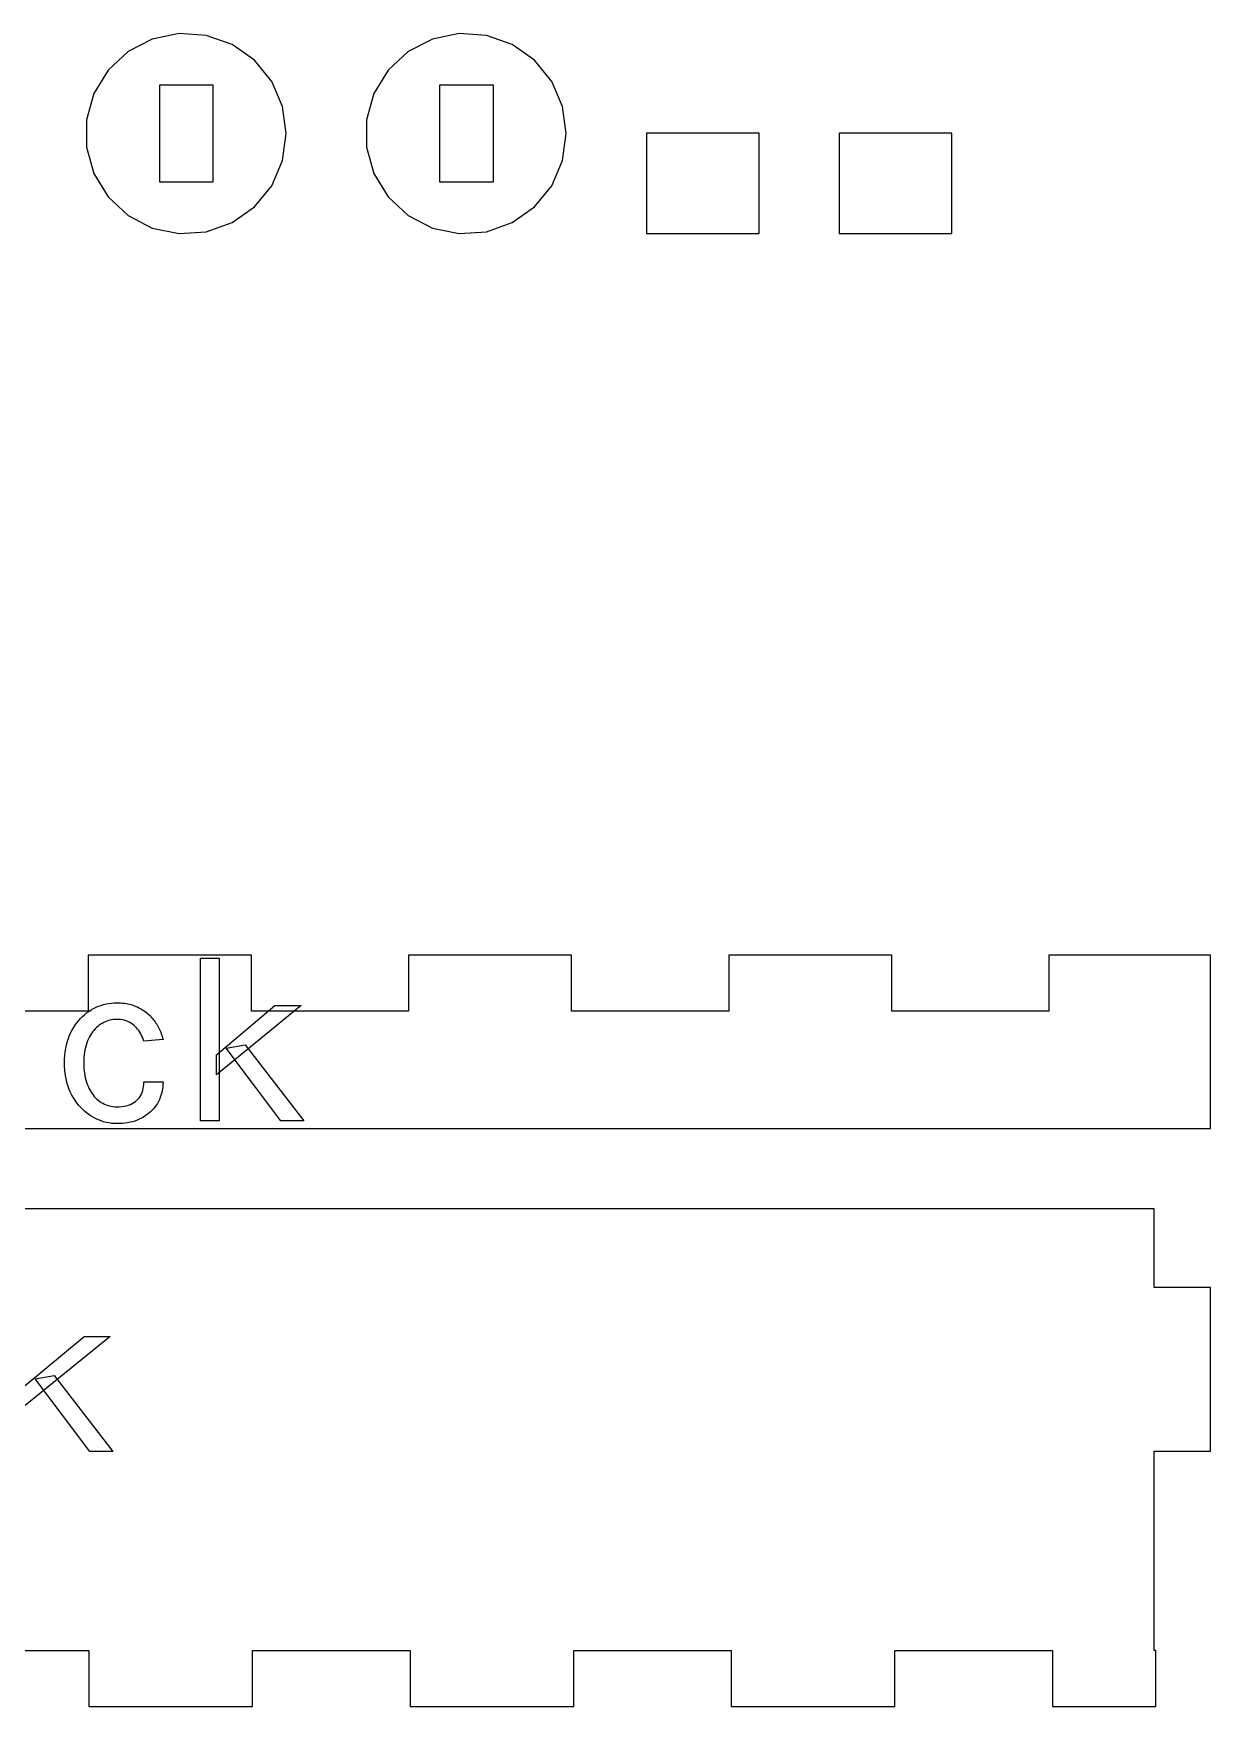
# Model space of a CAD drawing. Header units: millimetres. Extents: x 0 to 281, y 0 to 211.
# Drawn here: x 216.6 to 275.2, y 109.6 to 193 of the extents above; entities that cross this region are included whole.
import ezdxf

# ---------------------------------------------------------------- set-up
doc = ezdxf.new("R2010")
doc.units = ezdxf.units.MM
doc.layers.add('CUT', color=1, linetype='Continuous')
doc.layers.add('ENGRAVE', color=5, linetype='Continuous')

msp = doc.modelspace()

# ---------------------------------------------------------------- linework, layer by layer
at = {"layer": 'CUT'}
for p, q in [((222.479, 192.699), (221.27, 192.073)), ((223.812, 192.977), (222.479, 192.699)), ((225.17, 192.883), (223.812, 192.977)), ((226.453, 192.428), (225.17, 192.883)), ((236.432, 192.699), (235.223, 192.073)), ((237.765, 192.977), (236.432, 192.699)), ((239.123, 192.883), (237.765, 192.977)), ((240.406, 192.428), (239.123, 192.883)), ((221.27, 192.073), (220.274, 191.144)), ((227.566, 191.643), (226.453, 192.428)), ((235.223, 192.073), (234.227, 191.144)), ((241.519, 191.643), (240.406, 192.428)), ((220.274, 191.144), (219.567, 189.98)), ((228.426, 190.586), (227.566, 191.643)), ((234.227, 191.144), (233.52, 189.98)), ((242.379, 190.586), (241.519, 191.643)), ((222.852, 185.563), (222.852, 190.413)), ((222.852, 190.413), (225.502, 190.413)), ((225.502, 190.413), (225.502, 185.563)), ((228.969, 189.337), (228.426, 190.586)), ((236.805, 185.563), (236.805, 190.413)), ((236.805, 190.413), (239.455, 190.413)), ((239.455, 190.413), (239.455, 185.563)), ((242.922, 189.337), (242.379, 190.586)), ((219.567, 189.98), (219.2, 188.669)), ((229.153, 187.988), (228.969, 189.337)), ((233.52, 189.98), (233.153, 188.669)), ((243.106, 187.988), (242.922, 189.337)), ((219.2, 188.669), (219.2, 187.308)), ((233.153, 188.669), (233.153, 187.308)), ((228.969, 186.64), (229.153, 187.988)), ((242.922, 186.64), (243.106, 187.988)), ((252.706, 188), (247.106, 188)), ((247.106, 188), (247.106, 183)), ((252.706, 183), (252.706, 188)), ((262.306, 188), (256.706, 188)), ((256.706, 188), (256.706, 183)), ((262.306, 183), (262.306, 188)), ((219.2, 187.308), (219.567, 185.996)), ((233.153, 187.308), (233.52, 185.996)), ((219.567, 185.996), (220.274, 184.833)), ((228.426, 185.391), (228.969, 186.64)), ((233.52, 185.996), (234.227, 184.833)), ((242.379, 185.391), (242.922, 186.64)), ((225.502, 185.563), (222.852, 185.563)), ((227.566, 184.334), (228.426, 185.391)), ((239.455, 185.563), (236.805, 185.563)), ((241.519, 184.334), (242.379, 185.391)), ((220.274, 184.833), (221.27, 183.903)), ((226.453, 183.549), (227.566, 184.334)), ((234.227, 184.833), (235.223, 183.903)), ((240.406, 183.549), (241.519, 184.334)), ((221.27, 183.903), (222.479, 183.277)), ((225.17, 183.094), (226.453, 183.549)), ((235.223, 183.903), (236.432, 183.277)), ((239.123, 183.094), (240.406, 183.549)), ((222.479, 183.277), (223.812, 183)), ((223.812, 183), (225.17, 183.094)), ((236.432, 183.277), (237.765, 183)), ((237.765, 183), (239.123, 183.094)), ((247.106, 183), (252.706, 183)), ((256.706, 183), (262.306, 183)), ((227.416, 147.052), (219.29, 147.052)), ((219.29, 147.052), (219.29, 144.252)), ((227.416, 144.252), (227.416, 147.052)), ((243.369, 147.052), (235.243, 147.052)), ((235.243, 147.052), (235.243, 144.252)), ((243.369, 144.252), (243.369, 147.052)), ((259.322, 147.052), (251.196, 147.052)), ((251.196, 147.052), (251.196, 144.252)), ((259.322, 144.252), (259.322, 147.052)), ((275.2, 147.052), (267.149, 147.052)), ((267.149, 147.052), (267.149, 144.252)), ((275.2, 144.252), (275.2, 147.052)), ((219.29, 144.252), (211.463, 144.252)), ((235.243, 144.252), (227.416, 144.252)), ((251.196, 144.252), (243.369, 144.252)), ((267.149, 144.252), (259.322, 144.252)), ((275.2, 138.4), (275.2, 144.252)), ((139.6, 138.4), (275.2, 138.4)), ((272.4, 134.4), (142.4, 134.4)), ((272.4, 130.475), (272.4, 134.4)), ((275.2, 130.475), (272.4, 130.475)), ((275.2, 122.325), (275.2, 130.475)), ((272.4, 122.325), (275.2, 122.325)), ((272.4, 112.4), (272.4, 122.325)), ((211.475, 112.4), (219.325, 112.4)), ((219.325, 112.4), (219.325, 109.6)), ((227.475, 109.6), (227.475, 112.4)), ((227.475, 112.4), (235.325, 112.4)), ((235.325, 112.4), (235.325, 109.6)), ((243.475, 109.6), (243.475, 112.4)), ((243.475, 112.4), (251.325, 112.4)), ((251.325, 112.4), (251.325, 109.6)), ((259.475, 109.6), (259.475, 112.4)), ((259.475, 112.4), (267.325, 112.4)), ((267.325, 112.4), (267.325, 109.6)), ((272.475, 112.4), (272.4, 112.4)), ((272.475, 109.6), (272.475, 112.4)), ((219.325, 109.6), (227.475, 109.6)), ((235.325, 109.6), (243.475, 109.6)), ((251.325, 109.6), (259.475, 109.6)), ((267.325, 109.6), (272.475, 109.6))]:
    msp.add_line(p, q, dxfattribs=at)
at = {"layer": 'ENGRAVE'}
for p, q in [((224.88, 138.792), (224.88, 146.901)), ((224.88, 146.901), (225.814, 146.901)), ((225.814, 146.901), (225.814, 138.792)), ((219.204, 144.163), (219.317, 144.244)), ((219.317, 144.244), (219.434, 144.318)), ((219.434, 144.318), (219.553, 144.385)), ((219.553, 144.385), (219.676, 144.445)), ((219.676, 144.445), (219.799, 144.498)), ((219.799, 144.498), (219.924, 144.544)), ((219.924, 144.544), (220.052, 144.583)), ((220.052, 144.583), (220.181, 144.615)), ((220.181, 144.615), (220.312, 144.64)), ((220.312, 144.64), (220.446, 144.658)), ((220.446, 144.658), (220.58, 144.668)), ((220.58, 144.668), (220.717, 144.672)), ((220.717, 144.672), (220.717, 144.672)), ((220.717, 144.672), (220.812, 144.67)), ((220.812, 144.67), (220.906, 144.666)), ((220.906, 144.666), (220.999, 144.659)), ((220.999, 144.659), (221.089, 144.648)), ((221.089, 144.648), (221.176, 144.635)), ((221.176, 144.635), (221.263, 144.619)), ((221.263, 144.619), (221.347, 144.6)), ((221.347, 144.6), (221.429, 144.578)), ((221.429, 144.578), (221.509, 144.553)), ((221.509, 144.553), (221.587, 144.525)), ((221.587, 144.525), (221.663, 144.494)), ((221.663, 144.494), (221.738, 144.462)), ((221.738, 144.462), (221.809, 144.427)), ((221.809, 144.427), (221.88, 144.389)), ((221.88, 144.389), (221.948, 144.35)), ((221.948, 144.35), (222.015, 144.308)), ((222.015, 144.308), (222.079, 144.265)), ((222.079, 144.265), (222.142, 144.219)), ((225.67, 142.08), (228.589, 144.528)), ((229.894, 144.528), (225.67, 141.084)), ((228.589, 144.528), (229.894, 144.528)), ((218.473, 143.292), (218.549, 143.423)), ((218.549, 143.423), (218.629, 143.548)), ((218.629, 143.548), (218.713, 143.666)), ((218.713, 143.666), (218.802, 143.779)), ((218.802, 143.779), (218.896, 143.884)), ((218.896, 143.884), (218.994, 143.984)), ((218.994, 143.984), (219.097, 144.077)), ((219.097, 144.077), (219.204, 144.163)), ((219.695, 143.433), (219.63, 143.368)), ((219.763, 143.494), (219.695, 143.433)), ((219.832, 143.55), (219.763, 143.494)), ((219.906, 143.601), (219.832, 143.55)), ((219.982, 143.647), (219.906, 143.601)), ((220.058, 143.688), (219.982, 143.647)), ((220.135, 143.725), (220.058, 143.688)), ((220.213, 143.756), (220.135, 143.725)), ((220.293, 143.783), (220.213, 143.756)), ((220.373, 143.805), (220.293, 143.783)), ((220.454, 143.822), (220.373, 143.805)), ((220.537, 143.834), (220.454, 143.822)), ((220.62, 143.841), (220.537, 143.834)), ((220.705, 143.844), (220.62, 143.841)), ((220.803, 143.841), (220.705, 143.844)), ((220.705, 143.844), (220.705, 143.844)), ((220.899, 143.832), (220.803, 143.841)), ((220.993, 143.818), (220.899, 143.832)), ((221.083, 143.797), (220.993, 143.818)), ((221.169, 143.771), (221.083, 143.797)), ((221.253, 143.739), (221.169, 143.771)), ((221.334, 143.701), (221.253, 143.739)), ((221.411, 143.658), (221.334, 143.701)), ((221.485, 143.608), (221.411, 143.658)), ((221.557, 143.553), (221.485, 143.608)), ((221.625, 143.493), (221.557, 143.553)), ((221.689, 143.428), (221.625, 143.493)), ((221.75, 143.36), (221.689, 143.428)), ((222.142, 144.219), (222.201, 144.17)), ((222.201, 144.17), (222.26, 144.12)), ((222.26, 144.12), (222.317, 144.067)), ((222.317, 144.067), (222.371, 144.014)), ((222.371, 144.014), (222.424, 143.959)), ((222.424, 143.959), (222.475, 143.902)), ((222.475, 143.902), (222.522, 143.845)), ((222.522, 143.845), (222.569, 143.785)), ((222.569, 143.785), (222.614, 143.725)), ((222.614, 143.725), (222.656, 143.663)), ((222.656, 143.663), (222.697, 143.599)), ((222.697, 143.599), (222.736, 143.535)), ((222.736, 143.535), (222.773, 143.469)), ((222.773, 143.469), (222.808, 143.403)), ((218.2, 142.551), (218.24, 142.71)), ((218.24, 142.71), (218.287, 142.864)), ((218.287, 142.864), (218.342, 143.012)), ((218.342, 143.012), (218.404, 143.155)), ((218.404, 143.155), (218.473, 143.292)), ((219.215, 142.672), (219.18, 142.564)), ((219.255, 142.776), (219.215, 142.672)), ((219.299, 142.875), (219.255, 142.776)), ((219.347, 142.969), (219.299, 142.875)), ((219.398, 143.058), (219.347, 142.969)), ((219.451, 143.143), (219.398, 143.058)), ((219.508, 143.223), (219.451, 143.143)), ((219.567, 143.298), (219.508, 143.223)), ((219.63, 143.368), (219.567, 143.298)), ((221.806, 143.287), (221.75, 143.36)), ((221.857, 143.21), (221.806, 143.287)), ((221.905, 143.129), (221.857, 143.21)), ((221.949, 143.044), (221.905, 143.129)), ((221.989, 142.955), (221.949, 143.044)), ((222.025, 142.861), (221.989, 142.955)), ((222.057, 142.764), (222.025, 142.861)), ((223.014, 142.848), (222.057, 142.764)), ((222.808, 143.403), (222.839, 143.336)), ((222.839, 143.336), (222.87, 143.268)), ((222.87, 143.268), (222.899, 143.2)), ((222.899, 143.2), (222.926, 143.131)), ((222.926, 143.131), (222.951, 143.061)), ((222.951, 143.061), (222.974, 142.99)), ((222.974, 142.99), (222.995, 142.919)), ((222.995, 142.919), (223.014, 142.848)), ((223.014, 142.848), (223.014, 142.848)), ((226.161, 142.416), (227.106, 142.584)), ((227.106, 142.584), (230.025, 138.792)), ((218.108, 141.672), (218.112, 141.859)), ((218.112, 141.859), (218.123, 142.04)), ((218.123, 142.04), (218.141, 142.216)), ((218.141, 142.216), (218.167, 142.386)), ((218.167, 142.386), (218.2, 142.551)), ((219.068, 141.813), (219.066, 141.672)), ((219.075, 141.95), (219.068, 141.813)), ((219.087, 142.082), (219.075, 141.95)), ((219.102, 142.21), (219.087, 142.082)), ((219.123, 142.333), (219.102, 142.21)), ((219.149, 142.45), (219.123, 142.333)), ((219.18, 142.564), (219.149, 142.45)), ((225.67, 141.084), (225.67, 142.08)), ((228.877, 138.792), (226.161, 142.416)), ((218.112, 141.489), (218.108, 141.672)), ((218.108, 141.672), (218.108, 141.672)), ((218.123, 141.312), (218.112, 141.489)), ((218.141, 141.14), (218.123, 141.312)), ((218.167, 140.972), (218.141, 141.14)), ((218.2, 140.809), (218.167, 140.972)), ((219.066, 141.672), (219.066, 141.672)), ((219.066, 141.672), (219.068, 141.54)), ((219.068, 141.54), (219.075, 141.412)), ((219.075, 141.412), (219.085, 141.288)), ((219.085, 141.288), (219.099, 141.167)), ((219.099, 141.167), (219.118, 141.05)), ((219.118, 141.05), (219.142, 140.936)), ((219.142, 140.936), (219.169, 140.826)), ((225.67, 141.084), (225.67, 141.084)), ((218.24, 140.652), (218.2, 140.809)), ((218.287, 140.499), (218.24, 140.652)), ((218.342, 140.351), (218.287, 140.499)), ((218.404, 140.208), (218.342, 140.351)), ((218.473, 140.07), (218.404, 140.208)), ((219.169, 140.826), (219.201, 140.719)), ((219.201, 140.719), (219.238, 140.616)), ((219.238, 140.616), (219.278, 140.517)), ((219.278, 140.517), (219.322, 140.421)), ((219.322, 140.421), (219.37, 140.33)), ((219.37, 140.33), (219.42, 140.243)), ((219.42, 140.243), (219.473, 140.161)), ((219.473, 140.161), (219.53, 140.083)), ((219.53, 140.083), (219.59, 140.009)), ((221.888, 140.034), (221.933, 140.117)), ((221.933, 140.117), (221.971, 140.206)), ((221.971, 140.206), (222.002, 140.299)), ((222.002, 140.299), (222.026, 140.398)), ((222.026, 140.398), (222.043, 140.501)), ((222.043, 140.501), (222.054, 140.61)), ((222.054, 140.61), (222.057, 140.724)), ((222.057, 140.724), (222.057, 140.724)), ((222.057, 140.724), (223.014, 140.724)), ((222.944, 140.157), (222.912, 140.051)), ((222.969, 140.265), (222.944, 140.157)), ((222.989, 140.376), (222.969, 140.265)), ((223.003, 140.489), (222.989, 140.376)), ((223.011, 140.605), (223.003, 140.489)), ((223.014, 140.724), (223.011, 140.605)), ((218.549, 139.937), (218.473, 140.07)), ((218.629, 139.811), (218.549, 139.937)), ((218.713, 139.691), (218.629, 139.811)), ((218.802, 139.576), (218.713, 139.691)), ((218.896, 139.468), (218.802, 139.576)), ((218.994, 139.366), (218.896, 139.468)), ((219.097, 139.271), (218.994, 139.366)), ((219.204, 139.181), (219.097, 139.271)), ((219.59, 140.009), (219.653, 139.939)), ((219.653, 139.939), (219.72, 139.875)), ((219.72, 139.875), (219.788, 139.814)), ((219.788, 139.814), (219.861, 139.758)), ((219.861, 139.758), (219.936, 139.706)), ((219.936, 139.706), (220.014, 139.661)), ((220.014, 139.661), (220.093, 139.62)), ((220.093, 139.62), (220.174, 139.585)), ((220.174, 139.585), (220.257, 139.555)), ((220.257, 139.555), (220.343, 139.531)), ((220.343, 139.531), (220.431, 139.512)), ((220.431, 139.512), (220.519, 139.499)), ((220.519, 139.499), (220.611, 139.49)), ((220.611, 139.49), (220.705, 139.488)), ((220.705, 139.488), (220.834, 139.491)), ((220.705, 139.488), (220.705, 139.488)), ((220.834, 139.491), (220.958, 139.501)), ((220.958, 139.501), (221.075, 139.517)), ((221.075, 139.517), (221.184, 139.54)), ((221.184, 139.54), (221.289, 139.57)), ((221.289, 139.57), (221.387, 139.606)), ((221.387, 139.606), (221.477, 139.648)), ((221.477, 139.648), (221.562, 139.697)), ((221.562, 139.697), (221.641, 139.753)), ((221.641, 139.753), (221.713, 139.815)), ((221.713, 139.815), (221.779, 139.883)), ((221.779, 139.883), (221.836, 139.956)), ((221.836, 139.956), (221.888, 140.034)), ((222.47, 139.313), (222.393, 139.237)), ((222.542, 139.393), (222.47, 139.313)), ((222.611, 139.477), (222.542, 139.393)), ((222.674, 139.564), (222.611, 139.477)), ((222.733, 139.656), (222.674, 139.564)), ((222.787, 139.751), (222.733, 139.656)), ((222.834, 139.848), (222.787, 139.751)), ((222.876, 139.948), (222.834, 139.848)), ((222.912, 140.051), (222.876, 139.948)), ((219.317, 139.097), (219.204, 139.181)), ((219.434, 139.02), (219.317, 139.097)), ((219.553, 138.949), (219.434, 139.02)), ((219.676, 138.886), (219.553, 138.949)), ((219.799, 138.83), (219.676, 138.886)), ((219.924, 138.782), (219.799, 138.83)), ((220.052, 138.741), (219.924, 138.782)), ((220.181, 138.707), (220.052, 138.741)), ((220.312, 138.681), (220.181, 138.707)), ((220.446, 138.663), (220.312, 138.681)), ((220.58, 138.652), (220.446, 138.663)), ((220.717, 138.648), (220.58, 138.652)), ((220.855, 138.65), (220.717, 138.648)), ((220.717, 138.648), (220.717, 138.648)), ((220.717, 138.648), (220.717, 138.648)), ((220.989, 138.659), (220.855, 138.65)), ((221.121, 138.672), (220.989, 138.659)), ((221.247, 138.691), (221.121, 138.672)), ((221.371, 138.715), (221.247, 138.691)), ((221.491, 138.745), (221.371, 138.715)), ((221.607, 138.78), (221.491, 138.745)), ((221.72, 138.821), (221.607, 138.78)), ((221.828, 138.866), (221.72, 138.821)), ((221.934, 138.918), (221.828, 138.866)), ((222.035, 138.974), (221.934, 138.918)), ((222.132, 139.034), (222.035, 138.974)), ((222.223, 139.098), (222.132, 139.034)), ((222.31, 139.165), (222.223, 139.098)), ((222.393, 139.237), (222.31, 139.165)), ((225.814, 138.792), (224.88, 138.792)), ((225.814, 138.792), (225.814, 138.792)), ((230.025, 138.792), (228.877, 138.792)), ((230.025, 138.792), (230.025, 138.792)), ((216.151, 125.596), (219.079, 128.044)), ((220.387, 128.044), (216.151, 124.6)), ((219.079, 128.044), (220.387, 128.044)), ((216.643, 125.932), (217.591, 126.1)), ((219.367, 122.308), (216.643, 125.932)), ((217.591, 126.1), (220.519, 122.308)), ((220.519, 122.308), (219.367, 122.308)), ((220.519, 122.308), (220.519, 122.308))]:
    msp.add_line(p, q, dxfattribs=at)

doc.saveas('drawing.dxf')
